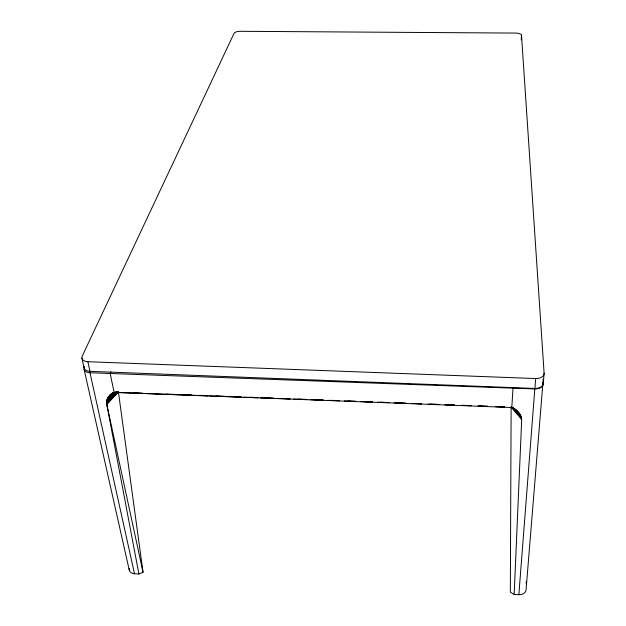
<?xml version="1.0" encoding="UTF-8"?>
<svg xmlns="http://www.w3.org/2000/svg" width="626" height="626" viewBox="0 0 626 626"><rect width="100%" height="100%" fill="white"/><g stroke="black" fill="none" stroke-linecap="round" stroke-linejoin="round"><path stroke-width="0.94" d="M511.129 406.79L510.339 592.212L514.173 594.442L518.86 594.7A7.528 5.924 11.6 0 0 526.122 589.082L543.024 381.735M518.344 412.057L511.849 407.315C516.998 409.827 522.1 414.647 521.638 420.852L514.173 594.442M521.255 39.892L521.505 35.228A5.36 2.113 1.1 0 0 516.027 33.084L240.118 31.3A5.196 2.019 -4.5 0 0 234.077 33.311L82.249 356.1A8.561 5.063 -13 0 0 87.851 361.718L89.98 371.335L534.917 388.464A8.725 5.611 6 0 0 543.298 383.112L544.119 373.229L521.505 35.228M513.023 388.151L511.802 407.526L514.752 409.068M518.86 594.7L534.815 388.949A8.709 5.603 6 0 0 543.157 383.589M534.917 388.464L535.684 378.55A8.78 5.579 5.8 0 0 544.119 373.229M526.122 583.416L526.278 581.476M106.631 403.293L118.408 391.853L143.033 572.25L138.894 573.979L106.827 404.576C105.348 398.84 110.051 392.643 115.833 392.166M110.927 371.734L110.184 373.495L114.112 392.369L511.802 407.526L511.145 407.182M118.408 391.853L106.827 404.576L143.033 572.25M106.584 402.033L117.672 392.486M106.694 400.789L117.672 392.408M106.952 399.591L117.641 392.369M107.367 398.433L117.618 392.322M107.93 397.33L117.602 392.275M109.487 395.327L117.516 392.197M110.466 394.45L117.524 392.142M111.569 393.652L117.555 392.079M112.179 393.308L116.632 392.267M112.79 392.964L116.538 392.22M113.447 392.666L116.757 392.126M84.119 367.814A8.506 5.094 -13.3 0 0 89.98 372.76L534.815 388.949M87.851 361.718L535.684 378.55M126.061 392.525L114.112 392.369L207.762 395.867M133.886 392.823L142.681 393.159M150.498 393.457L158.315 393.754M166.133 394.051L175.906 394.419M182.753 394.685L191.548 395.014M199.365 395.319L208.161 395.648M215.978 395.945L224.781 396.281M232.598 396.579L241.393 396.915M249.211 397.213L258.006 397.549M264.853 397.807L273.648 398.144M281.465 398.441L290.261 398.778M298.078 399.075L306.873 399.411M314.69 399.709L323.493 400.037M331.31 400.335L339.128 400.632M347.923 400.969L355.74 401.266M363.565 401.563L372.36 401.9M380.178 402.197L388.973 402.534M396.79 402.831L405.585 403.167M413.41 403.465L421.228 403.762M430.023 404.099L438.818 404.435M445.657 404.693L454.453 405.03M462.278 405.327L471.073 405.656M478.89 405.953L487.685 406.29L477.974 405.945M209.71 395.937L224.343 396.485M226.291 396.555L240.924 397.103M243.85 397.213L257.513 397.721M260.439 397.831L274.094 398.339M277.021 398.449L289.705 398.918M293.602 399.067L307.264 399.576M310.191 399.685L322.867 400.163M327.75 400.343L339.456 400.781M344.331 400.961L356.037 401.399M360.912 401.579L372.619 402.017M377.501 402.197L389.208 402.635M394.083 402.815L405.789 403.254M411.642 403.473L421.392 403.833M428.223 404.091L438.951 404.49M444.804 404.709L454.562 405.077M461.393 405.327L471.143 405.695M129.199 568.408A7.395 5.446 -19.2 0 0 134.512 573.745L138.894 573.979M502.365 406.579L504.321 406.712M517.279 410.985L511.896 407.315L516.074 409.983M511.865 407.276L513.328 408.246M520.699 415.633L511.81 407.424L519.283 413.199M511.872 407.424L520.065 414.389M521.184 416.916L511.794 407.463L521.497 418.215M511.747 407.542L521.654 419.53M81.912 358.15L84.064 367.744M84.048 369.176L129.199 569.863M89.98 372.76L134.512 573.745M543.047 379.215L543.298 383.112M89.98 371.335A8.506 5.086 -13.2 0 1 84.15 366.382M504.298 406.923L495.502 406.587L504.313 406.931"/></g></svg>
